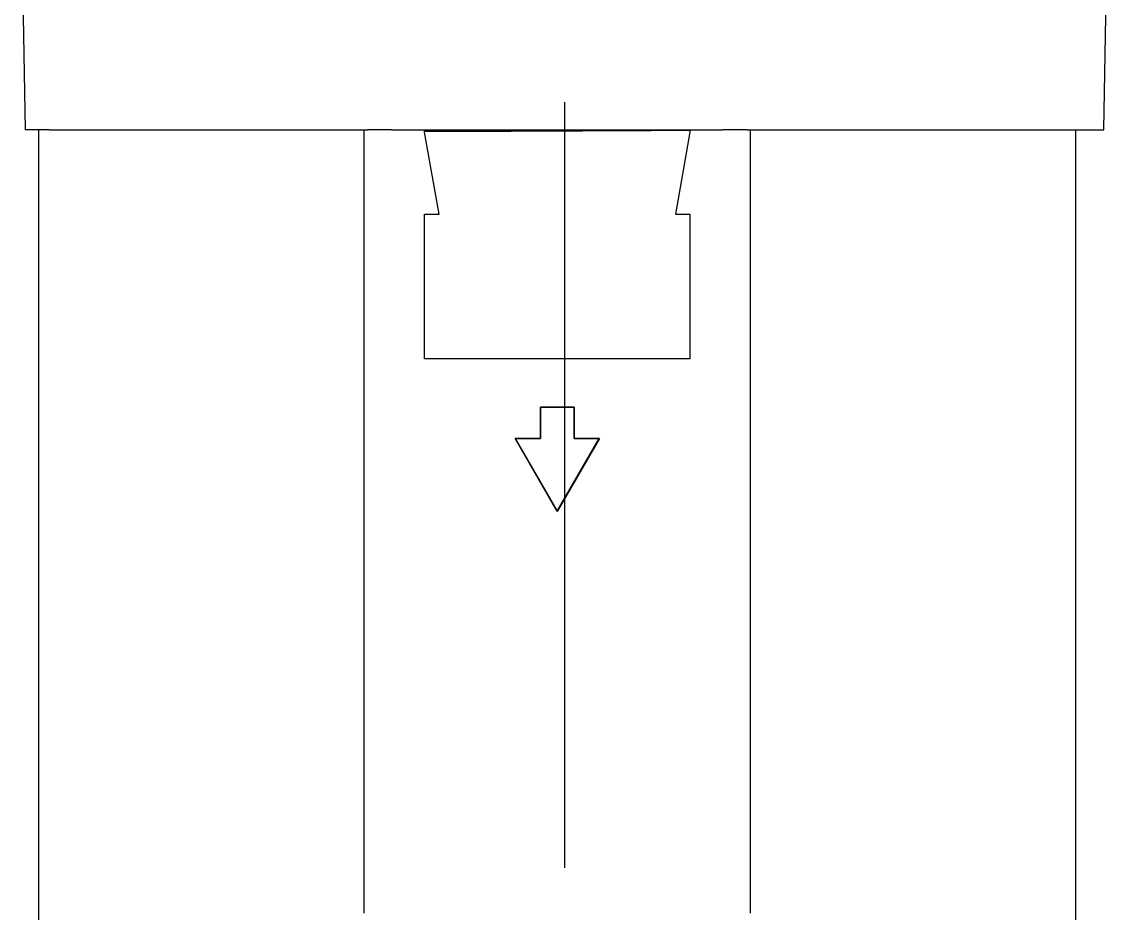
# Model space of a CAD drawing. Extents: x 55 to 320, y 62 to 485.
# Drawn here: x 61.78 to 106.78, y 244.1 to 281.08 of the extents above; entities that cross this region are included whole.
import ezdxf

# ---------------------------------------------------------------- set-up
doc = ezdxf.new("R2010")
doc.units = 0
doc.header["$MEASUREMENT"] = 0
doc.linetypes.add('CENTER', pattern=[50.8, 31.75, -6.35, 6.35, -6.35])
doc.layers.get('0').update_dxf_attribs({"linetype": 'CONTINUOUS'})
doc.layers.add('FR_QBM1_G14_40U', color=7, linetype='CONTINUOUS')

msp = doc.modelspace()

# ---------------------------------------------------------------- linework, layer by layer
at = {"linetype": 'CENTER'}
msp.add_line((84.279, 379.339), (84.279, 165.681), dxfattribs=at)
at = {"layer": 'FR_QBM1_G14_40U', "color": 5, "linetype": 'Continuous'}
for p, q in [((61.779, 284.879), (61.924, 276.596)), ((106.634, 276.596), (106.779, 284.879)), ((62.914, 276.596), (61.924, 276.596)), ((62.479, 276.596), (62.479, 189.596)), ((62.914, 276.596), (66.028, 276.596)), ((66.028, 276.596), (67.586, 276.596)), ((67.586, 276.596), (76.09, 276.596)), ((75.981, 244.096), (75.981, 276.596)), ((76.09, 276.596), (76.112, 276.596)), ((77.111, 276.596), (76.112, 276.596)), ((77.111, 276.596), (78.479, 276.596)), ((78.479, 276.499), (78.479, 276.596)), ((78.479, 276.596), (89.479, 276.596)), ((89.479, 276.568), (78.479, 276.52)), ((79.079, 273.096), (78.479, 276.499)), ((89.479, 276.499), (88.879, 273.096)), ((89.479, 276.596), (90.847, 276.596)), ((89.479, 276.596), (89.479, 276.499)), ((91.846, 276.596), (90.847, 276.596)), ((91.846, 276.596), (91.862, 276.596)), ((91.862, 276.596), (100.972, 276.596)), ((91.977, 276.596), (91.977, 244.096)), ((100.972, 276.596), (102.53, 276.596)), ((102.53, 276.596), (105.644, 276.596)), ((105.479, 189.596), (105.479, 276.596)), ((105.644, 276.596), (106.634, 276.596)), ((78.479, 267.096), (78.479, 273.096)), ((78.479, 273.096), (79.079, 273.096)), ((88.879, 273.096), (89.479, 273.096)), ((89.479, 273.096), (89.479, 267.096)), ((89.479, 267.096), (78.479, 267.096)), ((83.279, 265.096), (84.679, 265.096)), ((83.279, 265.096), (83.284, 265.091)), ((83.279, 263.796), (83.279, 265.096)), ((84.674, 265.091), (83.284, 265.091)), ((83.284, 265.091), (83.284, 263.791)), ((84.679, 265.096), (84.674, 265.091)), ((84.674, 263.791), (84.674, 265.091)), ((84.679, 265.096), (84.679, 263.796)), ((82.229, 263.796), (82.238, 263.791)), ((83.979, 260.765), (82.229, 263.796)), ((82.229, 263.796), (83.279, 263.796)), ((82.238, 263.791), (83.979, 260.776)), ((83.284, 263.791), (82.238, 263.791)), ((83.279, 263.796), (83.284, 263.791)), ((85.729, 263.796), (83.979, 260.765)), ((83.979, 260.776), (85.72, 263.791)), ((84.679, 263.796), (84.674, 263.791)), ((85.72, 263.791), (84.674, 263.791)), ((84.679, 263.796), (85.729, 263.796)), ((85.729, 263.796), (85.72, 263.791)), ((83.979, 260.765), (83.979, 260.776))]:
    msp.add_line(p, q, dxfattribs=at)
msp.add_polyline3d([(78.479, 276.534, 0), (78.562, 276.534, 0), (78.646, 276.534, 0), (78.73, 276.535, 0), (78.814, 276.535, 0), (78.898, 276.535, 0), (78.982, 276.536, 0), (79.066, 276.536, 0), (79.15, 276.536, 0), (79.235, 276.536, 0), (79.319, 276.537, 0), (79.404, 276.537, 0), (79.489, 276.537, 0), (79.573, 276.537, 0), (79.658, 276.538, 0), (79.743, 276.538, 0), (79.828, 276.538, 0), (79.913, 276.539, 0), (79.999, 276.539, 0), (80.084, 276.539, 0), (80.169, 276.539, 0), (80.255, 276.54, 0), (80.34, 276.54, 0), (80.426, 276.54, 0), (80.512, 276.541, 0), (80.597, 276.541, 0), (80.683, 276.541, 0), (80.769, 276.542, 0), (80.855, 276.542, 0), (80.941, 276.542, 0), (81.027, 276.543, 0), (81.113, 276.543, 0), (81.2, 276.543, 0), (81.286, 276.544, 0), (81.372, 276.544, 0), (81.459, 276.544, 0), (81.545, 276.544, 0), (81.632, 276.545, 0), (81.718, 276.545, 0), (81.805, 276.545, 0), (81.891, 276.546, 0), (81.978, 276.546, 0), (82.065, 276.546, 0), (82.151, 276.547, 0), (82.238, 276.547, 0), (82.325, 276.548, 0), (82.412, 276.548, 0), (82.499, 276.548, 0), (82.586, 276.549, 0), (82.672, 276.549, 0), (82.76, 276.549, 0), (82.847, 276.55, 0), (82.933, 276.55, 0), (83.021, 276.55, 0), (83.108, 276.551, 0), (83.195, 276.551, 0), (83.282, 276.551, 0), (83.369, 276.552, 0), (83.456, 276.552, 0), (83.543, 276.553, 0), (83.63, 276.553, 0), (83.718, 276.553, 0), (83.805, 276.554, 0), (83.892, 276.554, 0), (83.979, 276.554, 0), (84.066, 276.555, 0), (84.153, 276.555, 0), (84.24, 276.556, 0), (84.328, 276.556, 0), (84.415, 276.556, 0), (84.502, 276.557, 0), (84.589, 276.557, 0), (84.676, 276.558, 0), (84.763, 276.558, 0), (84.85, 276.558, 0), (84.937, 276.559, 0), (85.025, 276.559, 0), (85.112, 276.56, 0), (85.198, 276.56, 0), (85.285, 276.56, 0), (85.372, 276.561, 0), (85.459, 276.561, 0), (85.546, 276.562, 0), (85.633, 276.562, 0), (85.72, 276.562, 0), (85.807, 276.563, 0), (85.893, 276.563, 0), (85.98, 276.564, 0), (86.067, 276.564, 0), (86.153, 276.564, 0), (86.24, 276.565, 0), (86.326, 276.565, 0), (86.413, 276.566, 0), (86.499, 276.566, 0), (86.586, 276.567, 0), (86.672, 276.567, 0), (86.758, 276.567, 0), (86.845, 276.568, 0), (86.931, 276.568, 0), (87.017, 276.569, 0), (87.103, 276.569, 0), (87.189, 276.57, 0), (87.275, 276.57, 0), (87.361, 276.571, 0), (87.446, 276.571, 0), (87.532, 276.571, 0), (87.618, 276.572, 0), (87.703, 276.572, 0), (87.789, 276.573, 0), (87.874, 276.573, 0), (87.959, 276.574, 0), (88.045, 276.574, 0), (88.13, 276.575, 0), (88.215, 276.575, 0), (88.3, 276.575, 0), (88.385, 276.576, 0), (88.469, 276.576, 0), (88.554, 276.577, 0), (88.639, 276.577, 0), (88.723, 276.578, 0), (88.808, 276.578, 0), (88.892, 276.579, 0), (88.976, 276.579, 0), (89.06, 276.58, 0), (89.144, 276.58, 0), (89.228, 276.581, 0), (89.312, 276.581, 0), (89.395, 276.581, 0), (89.479, 276.582, 0)], dxfattribs=at)

doc.saveas('drawing.dxf')
